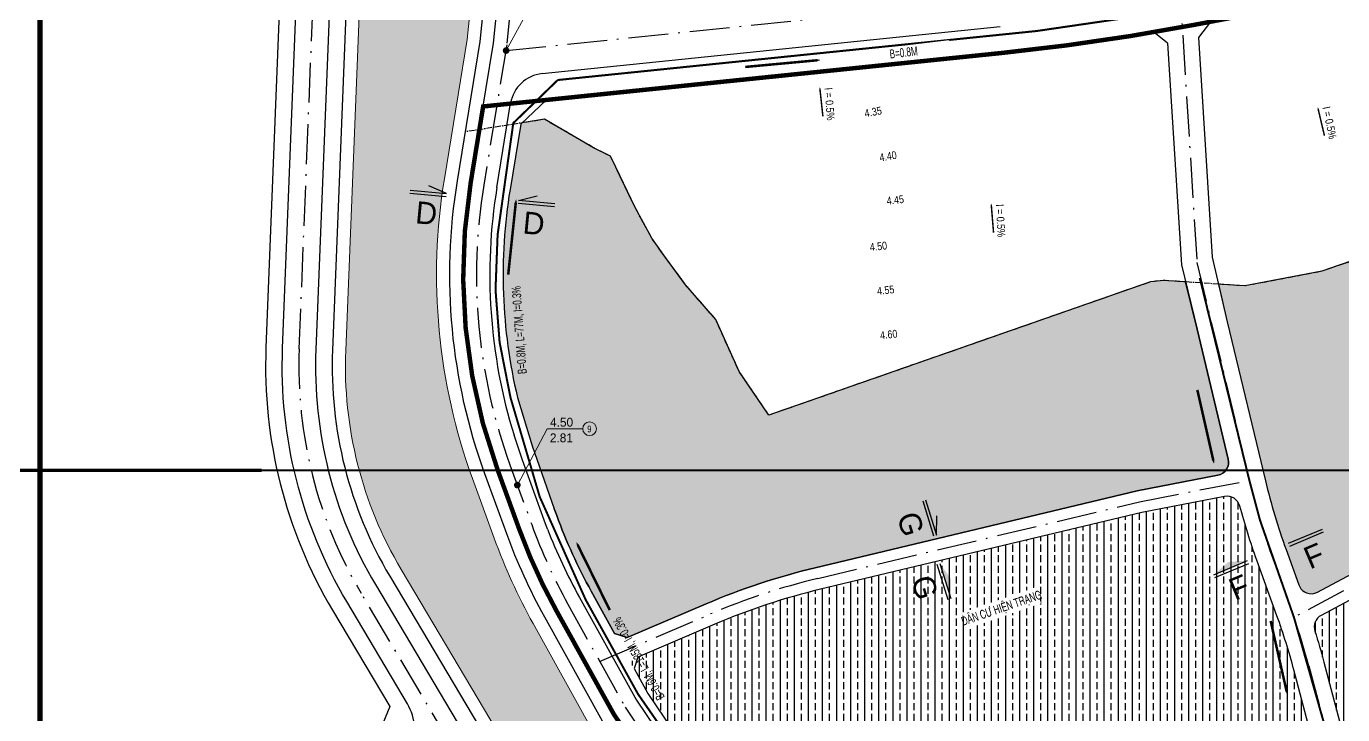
# Model space of a CAD drawing. Header units: metres. Extents: x 563124 to 573994, y 2062953 to 2068466.
# Drawn here: x 567970.8 to 568267.6, y 2066181.1 to 2066336.1 of the extents above; entities that cross this region are included whole.
import ezdxf
from ezdxf.enums import TextEntityAlignment as Align

# ---------------------------------------------------------------- set-up
doc = ezdxf.new("R2010")
doc.units = ezdxf.units.M
for name, pattern in [('ACAD_ISO10W100', [18.5, 12, -3, 0.5, -3]), ('CENTER', [2, 1.25, -0.25, 0.25, -0.25]), ('HIDDEN', [0.375, 0.25, -0.125])]:
    doc.linetypes.add(name, pattern=pattern)
for name, color, linetype, lineweight in [('caodotimduong', 5, 'CONTINUOUS', 15), ('datKeSog', 251, 'CONTINUOUS', 13), ('datMatNc', 150, 'CONTINUOUS', 13), ('TN', 3, 'CONTINUOUS', 5)]:
    doc.layers.add(name, color=color, linetype=linetype, lineweight=lineweight)
for name, color, linetype in [('ChiaLo', 128, 'CENTER'), ('do doc SN', 3, 'CONTINUOUS'), ('hacth', 7, 'CONTINUOUS'), ('hacth sdd', 8, 'CONTINUOUS'), ('Khung ban ve', 7, 'CONTINUOUS'), ('LogDg', 7, 'CONTINUOUS'), ('MC', 7, 'CONTINUOUS'), ('Nut tim', 7, 'CONTINUOUS'), ('RANHGIOI', 2, 'HIDDEN'), ('thoatnuoc', 3, 'CONTINUOUS'), ('TimDg', 222, 'CONTINUOUS'), ('TNuoc', 7, 'CONTINUOUS'), ('ViaHeS', 32, 'CONTINUOUS')]:
    doc.layers.add(name, color=color, linetype=linetype)
doc.styles.add('IN', font='VHARIALN.ttf')
doc.styles.add('solo', font='VHARIALN.ttf')
doc.styles.add('STYLE3', font='VHBODO.ttf', dxfattribs={"width": 0.8, "height": 2.2})
doc.styles.add('text', font='VHARIALN.ttf')
doc.styles.add('VnBlackH', font='VHBLACK.ttf')
doc.linetypes.add('TN_WATER_SUPPLY', pattern='A,0.5,-0.2,["TN",Standard,S=0.1,R=0,X=-0.1,Y=-0.05],-0.2', length=0.9)
doc.dimstyles.new('kichthuocnut', dxfattribs={"dimtxt": 1.1, "dimasz": 0.5, "dimexe": 0.5, "dimexo": 0.5, "dimgap": 0.5, "dimtad": 1, "dimzin": 0, "dimdsep": 46, "dimtxsty": 'solo', "dimblk": 'BOXFILLED', "dimcen": 0.09, "dimdle": 1, "dimclrd": 256, "dimclre": 256, "dimclrt": 7, "dimadec": 0, "dimazin": 0, "dimtfac": 1, "dimtix": 1, "dimtofl": 0, "dimtmove": 1, "dimatfit": 3, "dimldrblk": 'ARCHTICK', "dimfxl": 1, "dimtfill": 1, "dimtfillclr": 2, "dimtolj": 1, "dimtzin": 0, "dimlwd": -1, "dimlwe": -1, "dimarcsym": 0})

# ---------------------------------------------------------------- blocks, each defined once
blk = doc.blocks.new('mt')
at = {"layer": 'TN', "linetype": 'Continuous'}
blk.add_lwpolyline([(6347, 0, 567, 567, 0), (-7039, 0, 2268, 0, 0), (-10714, 0, 0, 0, 0)], format="xyseb", dxfattribs=at)
blk = doc.blocks.new('e')
at = {"layer": 'MC', "linetype": 'Continuous', "extrusion": (3.39823e-17, -4.39919e-09, 1)}
blk.add_hatch(color=6, dxfattribs=at).paths.add_polyline_path([(-473, 282), (-310, 227), (-636, 227)])
at = {"layer": 'MC', "linetype": 'Continuous', "extrusion": (-3.39823e-17, -4.39919e-09, 1)}
blk.add_hatch(color=6, dxfattribs=at).paths.add_polyline_path([(493, 282), (330, 227), (656, 227)])
at = {"layer": 'MC', "color": 6, "linetype": 'Continuous'}
for p, q in [((-310, 227, 0), (-473, 282, 0)), ((330, 227, 0), (493, 282, 0)), ((-636, 227, 0), (-310, 227, 0)), ((-636, 200, 0), (-310, 200, 0)), ((656, 227, 0), (330, 227, 0)), ((656, 200, 0), (330, 200, 0))]:
    blk.add_line(p, q, dxfattribs=at)
at = {"layer": 'MC', "style": 'VnBlackH'}
for rotation, p in [(0, (-472, -61)), (360, (486, -61))]:
    blk.add_text('d', height=197, rotation=rotation, dxfattribs=at).set_placement(p, align=Align.CENTER)

msp = doc.modelspace()

# ---------------------------------------------------------------- hatches: boundary and pattern name
at = {"layer": 'hacth'}
h = msp.add_hatch(dxfattribs=at)
h.set_pattern_fill('BRASS', color=57, scale=0.5, angle=90, style=0)
h.paths.add_polyline_path([(568359.09, 2066256.948), (568360.185, 2066253.781), (568340.315, 2066246.91), (568339.22, 2066250.077)], flags=16)
h.paths.add_polyline_path([(568442.819, 2066250.432, 0.3954223), (568439.302, 2066252.545), (568382.417, 2066240.301, 0.0181571), (568378.37, 2066239.275), (568349.891, 2066230.943, 0.4262864), (568347.891, 2066227.104), (568356.485, 2066201.655), (568360.444, 2066198.883, -0.0996227), (568422.115, 2066187.364), (568439.249, 2066180.456, 0.071574), (568459.168, 2066175.575), (568462.793, 2066180.071)])
h.paths.add_polyline_path([(568342.637, 2066227.035, 0.1166768), (568341.784, 2066228.402), (568335.438, 2066234.686, 0.3028191), (568332.716, 2066235.217), (568317.63, 2066231.093, 0.056028), (568305.695, 2066226.343), (568262.81, 2066203.429, 0.3612887), (568261.363, 2066199.877, -0.011809), (568263.388, 2066192.916), (568266.934, 2066179.56, -0.0193472), (568267.95, 2066175.031), (568271.067, 2066173.479), (568286.52, 2066181.72), (568310.209, 2066189.997, -0.0630375), (568349.263, 2066198.333), (568351.294, 2066201.4)])
h.paths.add_polyline_path([(568321.14, 2066195.582, -1), (568318.077, 2066195.582, -1)], flags=16)
h.paths.add_polyline_path([(568413.88, 2066322.671), (568416.755, 2066326.704), (568419.18, 2066324.975), (568416.305, 2066320.942)], flags=24)
h.paths.add_polyline_path([(568341.892, 2066247.309), (568358.683, 2066253.115), (568357.421, 2066256.764), (568340.63, 2066250.957)], flags=24)
h.paths.add_polyline_path([(568320.418, 2066293.857), (568323.28, 2066287.337), (568330.147, 2066290.351), (568327.286, 2066296.871)], flags=24)
h.paths.add_polyline_path([(568432.941, 2066247.542), (568440.186, 2066249.48), (568438.248, 2066256.726), (568431.003, 2066254.787)], flags=9)
h.paths.add_polyline_path([(568367.857, 2066209.436), (568367.509, 2066202.324), (568375, 2066201.957), (568375.348, 2066209.069)], flags=24)
h.paths.add_polyline_path([(568309.343, 2066191.913), (568317.176, 2066191.913), (568317.176, 2066195.127), (568309.343, 2066195.127)], flags=24)
h.paths.add_polyline_path([(568309.398, 2066195.481), (568317.209, 2066195.481), (568317.209, 2066198.63), (568309.398, 2066198.63)], flags=24)
h.paths.add_polyline_path([(568318.005, 2066194.321), (568321.128, 2066194.321), (568321.128, 2066196.731), (568318.005, 2066196.731)], flags=24)
at = {"layer": 'hacth sdd'}
h = msp.add_hatch(dxfattribs=at)
h.set_pattern_fill('DASH', color=152, scale=0.5, style=0)
edge = h.paths.add_edge_path()
edge.add_line((568183.62, 2065918.921), (568168.818, 2066044.598))
edge.add_arc((568024.813, 2066027.637), 145, 6.71726, 34.05898)
edge.add_line((568144.94, 2066108.844), (568098.19, 2066178))
edge.add_line((568098.19, 2066178), (568085.091, 2066201.597))
edge.add_arc((568202.25, 2066266.634), 134, 200.00841, 209.03546, ccw=False)
edge.add_line((568076.338, 2066220.785), (568071.423, 2066234.284))
edge.add_arc((568197.335, 2066280.133), 134, 170.7022, 200.00841, ccw=False)
edge.add_line((568065.095, 2066301.783), (568070.229, 2066333.138))
edge.add_line((568070.229, 2066333.138), (568075.391, 2066383.854))
edge.add_arc((567886.853, 2066414.424), 191, 350.79009, 357.98008)
edge.add_line((568077.734, 2066407.691), (568080.426, 2066483.999))
edge.add_line((568080.426, 2066483.999), (568080.646, 2066490.814))
edge.add_line((568080.646, 2066490.814), (568076.777, 2066494.781))
edge.add_line((568076.777, 2066494.781), (568057.079, 2066494.636))
edge.add_line((568057.079, 2066494.636), (568051.884, 2066489.606))
edge.add_line((568051.884, 2066489.606), (568042.867, 2066263.069))
edge.add_arc((568132.296, 2066259.51), 89.5, 177.72058, 210.71731)
edge.add_line((568055.353, 2066213.793), (568139.856, 2066071.571))
edge.add_arc((567955.412, 2065970.128), 210.5, 1.24505, 28.81045, ccw=False)
edge.add_line((568165.863, 2065974.702), (568167.588, 2065895.311))
edge.add_line((568167.588, 2065895.311), (568172.343, 2065891.903))
edge.add_line((568172.343, 2065891.903), (568183.438, 2065895.402))
edge.add_line((568183.438, 2065895.402), (568186.59, 2065900.513))
edge.add_line((568186.59, 2065900.513), (568183.62, 2065918.921))
at = {"layer": 'MC', "linetype": 'Continuous', "extrusion": (-4.20108e-09, -1.30531e-09, 1)}
for points in [[(568176.154, 2066225.873), (568176.065, 2066221.51), (568173.608, 2066229.417)], [(568179.34, 2066211.596), (568179.251, 2066207.233), (568176.794, 2066215.14)]]:
    msp.add_hatch(color=6, dxfattribs=at).paths.add_polyline_path(points)
at = {"layer": 'MC', "linetype": 'Continuous', "extrusion": (1.70669e-09, -4.05464e-09, 1)}
for points in [[(568258.721, 2066222.537), (568263.072, 2066222.871), (568255.44, 2066219.659)], [(568241.838, 2066215.449), (568246.189, 2066215.783), (568238.558, 2066212.571)]]:
    msp.add_hatch(color=6, dxfattribs=at).paths.add_polyline_path(points)

# ---------------------------------------------------------------- linework, layer by layer
at = {"layer": 'caodotimduong', "color": 5, "ltscale": 75}
msp.add_circle((568097.83, 2066245.461), 1.532, dxfattribs=at)
at = {"layer": 'datKeSog'}
msp.add_lwpolyline([(568051.884, 2066489.606), (568048.761, 2066486.583), (568039.869, 2066263.189, 0.1449785), (568052.774, 2066212.26), (568137.252, 2066070.081, -0.1207993), (568162.863, 2065974.637), (568164.54, 2065897.495), (568167.588, 2065895.311), (568165.863, 2065974.702, 0.1208601), (568139.856, 2066071.571), (568055.353, 2066213.793, -0.1449785), (568042.867, 2066263.069)], format="xyb", close=True, dxfattribs=at)
msp.add_lwpolyline([(568075.391, 2066383.854), (568070.229, 2066333.138), (568065.095, 2066301.783, 0.128574), (568071.423, 2066234.284), (568076.338, 2066220.785, 0.0394083), (568085.091, 2066201.597), (568098.19, 2066178), (568144.94, 2066108.844, -0.11987), (568168.818, 2066044.598), (568183.62, 2065918.921), (568186.59, 2065900.513), (568188.999, 2065904.419), (568186.592, 2065919.336), (568171.798, 2066044.949, 0.11987), (568147.426, 2066110.524), (568100.749, 2066179.572), (568087.714, 2066203.053, -0.0394083), (568079.157, 2066221.811), (568074.241, 2066235.31, -0.128574), (568068.056, 2066301.298), (568073.204, 2066332.743), (568078.366, 2066383.462, 0.0312673)], format="xyb", dxfattribs=at)
at = {"layer": 'datMatNc'}
msp.add_lwpolyline([(568183.62, 2065918.921), (568168.818, 2066044.598, 0.11987), (568144.94, 2066108.844), (568098.19, 2066178), (568085.091, 2066201.597, -0.0394083), (568076.338, 2066220.785), (568071.423, 2066234.284, -0.128574), (568065.095, 2066301.783), (568070.229, 2066333.138), (568075.391, 2066383.854, 0.0313826), (568077.734, 2066407.691), (568080.426, 2066483.999), (568080.646, 2066490.814), (568076.777, 2066494.781), (568057.079, 2066494.636), (568051.884, 2066489.606), (568042.867, 2066263.069, 0.1449785), (568055.353, 2066213.793), (568139.856, 2066071.571, -0.1208601), (568165.863, 2065974.702), (568167.588, 2065895.311), (568172.343, 2065891.903), (568183.438, 2065895.402), (568186.59, 2065900.513)], format="xyb", close=True, dxfattribs=at)
at = {"layer": 'do doc SN', "color": 7}
for points in [[(568150.437, 2066315.854, 0.332, 0.332, 0), (568149.836, 2066321.412, 0.83, 0, 0), (568149.731, 2066322.386, 0, 0, 0)], [(568263.521, 2066311.476, 0.332, 0.332, 0), (568262.235, 2066316.916, 0.83, 0, 0), (568262.009, 2066317.87, 0, 0, 0)], [(568188.92, 2066289.631, 0.332, 0.332, 0), (568188.46, 2066295.202, 0.83, 0, 0), (568188.38, 2066296.179, 0, 0, 0)]]:
    msp.add_lwpolyline(points, format="xyseb", dxfattribs=at)
at = {"layer": 'Khung ban ve', "const_width": 1.2}
msp.add_lwpolyline([(567973.928, 2066641.109), (569223.928, 2066641.109), (569223.928, 2065831.109), (567973.928, 2065831.109)], close=True, dxfattribs=at)
at = {"layer": 'Khung ban ve', "color": 0, "const_width": 0.75}
msp.add_lwpolyline([(567823.928, 2066236.109), (568023.928, 2066236.109)], dxfattribs=at)
at = {"layer": 'Khung ban ve', "color": 250, "const_width": 0.5}
msp.add_lwpolyline([(569223.928, 2066236.109), (567973.928, 2066236.109)], dxfattribs=at)
at = {"layer": 'LogDg'}
msp.add_line((568076.937, 2066299.844), (568080.043, 2066318.811), dxfattribs=at)
for points in [[(568082.698, 2066238.39), (568080.813, 2066243.985)], [(568087.614, 2066224.891), (568082.698, 2066238.39)], [(568088.348, 2066222.875), (568087.614, 2066224.891)]]:
    msp.add_lwpolyline(points, dxfattribs=at)
msp.add_arc((568087.938, 2066317.519), 8, 95.88383, 170.7022, dxfattribs=at)
at = {"layer": 'MC', "color": 6, "linetype": 'Continuous'}
for p, q in [((568172.949, 2066229.213, 0), (568175.406, 2066221.306, 0)), ((568173.608, 2066229.417, 0), (568176.065, 2066221.51, 0)), ((568176.065, 2066221.51, 0), (568176.154, 2066225.873, 0)), ((568255.44, 2066219.659, 0), (568263.072, 2066222.871, 0)), ((568255.708, 2066219.023, 0), (568263.34, 2066222.235, 0)), ((568176.135, 2066214.935, 0), (568178.592, 2066207.028, 0)), ((568176.794, 2066215.14, 0), (568179.251, 2066207.233, 0)), ((568238.558, 2066212.571, 0), (568246.189, 2066215.783, 0)), ((568238.825, 2066211.935, 0), (568246.457, 2066215.147, 0))]:
    msp.add_line(p, q, dxfattribs=at)
at = {"layer": 'thoatnuoc', "color": 7, "linetype": 'TN_WATER_SUPPLY', "ltscale": 10, "const_width": 0.455}
msp.add_lwpolyline([(568220.746, 2066353.947), (568222.876, 2066338.614), (568198.629, 2066335.074), (568090.667, 2066324.035)], dxfattribs=at)
at = {"layer": 'thoatnuoc', "color": 4, "linetype": 'TN_WATER_SUPPLY', "ltscale": 10, "const_width": 0.455}
msp.add_lwpolyline([(568079.996, 2066252.528), (568077.557, 2066264.913), (568076.63, 2066276.741), (568077.101, 2066289.155), (568080.634, 2066314.326), (568090.667, 2066324.035)], dxfattribs=at)
at = {"layer": 'thoatnuoc', "linetype": 'TN_WATER_SUPPLY', "ltscale": 10, "const_width": 0.455}
for points in [[(568265.473, 2066161.253), (568265.439, 2066164.72), (568264.931, 2066171.75), (568263.551, 2066178.662), (568256.646, 2066202.97), (568248.973, 2066224.909), (568246.589, 2066233.838), (568235.412, 2066279.465)], [(568086.584, 2066230.166), (568079.996, 2066252.528)], [(568156.239, 2066115.74), (568115.636, 2066175.802), (568108.749, 2066185.705), (568096.948, 2066206.958), (568086.584, 2066230.166)]]:
    msp.add_lwpolyline(points, dxfattribs=at)
at = {"layer": 'TimDg', "linetype": 'ACAD_ISO10W100', "ltscale": 0.75, "elevation": 0}
msp.add_lwpolyline([(568198.58, 2065725.104), (568170.703, 2065808.308, -0.0775633), (568157.666, 2065868.594), (568155.365, 2065974.474, 0.1206413), (568130.739, 2066066.36), (568046.326, 2066208.429, -0.1449785), (568032.375, 2066263.487), (568043.396, 2066540.365), (568056.746, 2066694.89, 0.1449761), (568045.365, 2066750.534), (567960.302, 2066910.122, 0.0564277), (567947.552, 2066928.661), (567882.547, 2067003.502)], format="xyb", dxfattribs=at)
at = {"layer": 'TimDg', "linetype": 'ACAD_ISO10W100', "ltscale": 0.75}
for points in [[(568052.288, 2066834.89), (568102.991, 2066722.451, -0.0661146), (568107.533, 2066707.32), (568108.106, 2066703.76, -0.0635669), (568108.931, 2066678.449), (568106.545, 2066653.24, -0.020896), (568105.411, 2066644.963), (568098.32, 2066605.532), (568092.235, 2066551.305, 0.0198666), (568091.092, 2066535.459), (568089.421, 2066483.695), (568086.729, 2066407.374, -0.0310447), (568084.318, 2066382.68), (568079.155, 2066331.954), (568073.977, 2066300.329, 0.128574), (568079.879, 2066237.363), (568084.795, 2066223.864, 0.0394083), (568092.96, 2066205.965), (568105.867, 2066182.714), (568152.397, 2066113.884, -0.11987), (568177.756, 2066045.651), (568192.536, 2065920.165), (568198.653, 2065882.255)], [(568230.685, 2066348.017), (568234.768, 2066282.954), (568246.814, 2066232.904, 0.0276131), (568251.571, 2066217.046), (568256.105, 2066204.491, -0.0217912), (568260.005, 2066192.018), (568263.551, 2066178.662, -0.0624974), (568265.439, 2066164.72), (568266.384, 2066068.341), (568264.453, 2066022.38), (568263.013, 2065958.568), (568264.059, 2065934.654), (568267.305, 2065904.263)], [(568356.341, 2066194.269), (568345.006, 2066227.835, 0.1166768), (568343.543, 2066230.179), (568337.197, 2066236.463, 0.2925424), (568331.928, 2066237.593), (568316.971, 2066233.505, 0.056028), (568304.517, 2066228.548), (568256.646, 2066202.97)]]:
    msp.add_lwpolyline(points, format="xyb", dxfattribs=at)
at = {"layer": 'ViaHeS'}
for p, q in [((568241.595, 2066269.544), (568250.217, 2066233.723)), ((568261.972, 2066208.651), (568303.339, 2066230.753)), ((568254.862, 2066218.235), (568257.737, 2066210.277))]:
    msp.add_line(p, q, dxfattribs=at)
for points in [[(568228.162, 2066332.331), (568225.019, 2066334.81)], [(568237.855, 2066337.163), (568235.096, 2066333.609), (568238.202, 2066284.11)], [(568228.162, 2066332.331), (568231.296, 2066282.401)], [(568231.296, 2066282.401), (568234.799, 2066267.869)], [(568238.202, 2066284.11), (568241.595, 2066269.544)], [(568081.592, 2066252.481), (568084.872, 2066241.618)], [(568084.872, 2066241.618), (568089.87, 2066227.463)]]:
    msp.add_lwpolyline(points, dxfattribs=at)
for points in [[(568271.62, 2066283.949), (568262.924, 2066280.934), (568245.6, 2066277.632), (568239.616, 2066278.04), (568241.595, 2066269.544), (568250.217, 2066233.723, 0.0276131), (568254.862, 2066218.235), (568257.737, 2066210.277, 0.4570762), (568261.972, 2066208.651), (568303.339, 2066230.753, -0.056028)], [(568351.294, 2066201.4), (568342.637, 2066227.035, 0.1166768), (568341.784, 2066228.402), (568335.438, 2066234.686, 0.3028191), (568332.716, 2066235.217), (568317.63, 2066231.093, 0.056028), (568305.695, 2066226.343), (568262.81, 2066203.429, 0.3612887), (568261.363, 2066199.877, -0.011809), (568263.388, 2066192.916), (568266.934, 2066179.56, -0.0193472), (568267.95, 2066175.031)]]:
    msp.add_lwpolyline(points, format="xyb", dxfattribs=at)
for centre, radius, start, end in [((568392.65, 2066268.004), 146.5, 193.53287, 199.85973), ((568260.558, 2066211.297), 3, 199.85973, 298.11578)]:
    msp.add_arc(centre, radius, start, end, dxfattribs=at)

# ---------------------------------------------------------------- block references
at = {"layer": 'MC', "xscale": 0.0254, "yscale": 0.0254, "zscale": 0.0254, "rotation": 354.5702451392345}
msp.add_blockref('e', (568072.896, 2066291.961), dxfattribs=at)
at = {"layer": 'thoatnuoc', "xscale": 0.001, "yscale": 0.001, "zscale": 0.001, "rotation": 185.2945820641187}
msp.add_blockref('mt', (568139.246, 2066327.563), dxfattribs=at)
at = {"layer": 'ViaHeS', "zscale": 0.001}
for p, xscale, yscale, rotation in [((568080.157, 2066286.507), 0.001, 0.001, 263.9829740176316), ((568236.265, 2066248.023), 0.001000000153890085, 0.0009999999771006592, 102.7844092141888), ((568252.796, 2066195.97), 0.001000000153890085, 0.0009999999771039825, 102.7844092141888)]:
    msp.add_blockref('mt', p, dxfattribs=dict(at, xscale=xscale, yscale=yscale, rotation=rotation))

# ---------------------------------------------------------------- texts
at = {"layer": 'caodotimduong', "color": 7, "ltscale": 75, "style": 'STYLE3'}
for s, p in [('4.50', (568091.526, 2066245.932)), ('2.81', (568091.481, 2066242.418))]:
    msp.add_text(s, height=2, rotation=359.99998, dxfattribs=at).set_placement(p, align=Align.CENTER)
at = {"layer": 'do doc SN', "color": 7, "style": 'IN'}
for s, rotation, p in [('i = 0.5%%%', 274.49284, (568150.788, 2066322.262)), ('4.35', 10.76887, (568160, 2066315.624)), ('i = 0.5%%%', 281.62432, (568263.073, 2066317.878)), ('4.40', 9.44979, (568163.342, 2066305.684)), ('4.45', 6.53675, (568164.914, 2066295.919)), ('i = 0.5%%%', 273.03995, (568189.433, 2066296.028)), ('4.50', 6.53675, (568161.108, 2066285.474)), ('4.55', 6.53675, (568162.754, 2066275.591)), ('4.60', 6.53675, (568163.435, 2066265.608))]:
    msp.add_text(s, height=1.75, rotation=rotation, dxfattribs=at).set_placement(p)
at = {"layer": 'MC', "style": 'VnBlackH'}
for s, rotation, p in [('g', 287.26043, (568167.856, 2066223.255)), ('f', 22.82726, (568262.131, 2066214.532)), ('g', 287.26043, (568171.042, 2066208.978)), ('f', 22.82726, (568245.249, 2066207.444))]:
    msp.add_text(s, height=5, rotation=rotation, dxfattribs=at).set_placement(p, align=Align.CENTER)
at = {"layer": 'Nut tim', "color": 7, "ltscale": 75, "style": 'STYLE3', "width": 0.8}
msp.add_text('9', height=1.5, rotation=0.00002, dxfattribs=at).set_placement((568097.788, 2066244.67), align=Align.CENTER)

# ---------------------------------------------------------------- leaders
at = {"layer": 'caodotimduong', "color": 5, "ltscale": 75}
for points in [[(568079.024, 2066330.674), (568089.765, 2066350.324), (568097.824, 2066350.324)], [(568081.548, 2066232.78), (568088.24, 2066245.461), (568096.298, 2066245.461)]]:
    msp.add_leader(points, dimstyle='kichthuocnut', override={"dimasz": 1.5, "dimclrd": 5, "dimldrblk": 'Dot'}, dxfattribs=at)

# ---------------------------------------------------------------- next in the draw order: wipeouts: each hides what was drawn before it
for points in [[(568158.435, 2066327.168), (568179.309, 2066329.684), (568178.908, 2066333.011), (568158.034, 2066330.495)], [(568084.554, 2066257.333), (568083.031, 2066278.303), (568079.689, 2066278.06), (568081.211, 2066257.091)], [(568115.629, 2066185.367), (568105.405, 2066203.739), (568102.477, 2066202.109), (568112.7, 2066183.738)]]:
    msp.add_wipeout(points).translate(0, 0, 0).dxf.layer = 'TNuoc'
msp.add_wipeout([(568181.102, 2066267.276), (568201.452, 2066272.558), (568200.61, 2066275.801), (568180.26, 2066270.519)]).dxf.layer = 'TNuoc'

# ---------------------------------------------------------------- next in the draw order: hatches: boundary and pattern name
at = {"layer": 'hacth'}
h = msp.add_hatch(dxfattribs=at)
h.set_pattern_fill('BRASS', color=57, scale=0.5, angle=90, style=0)
edge = h.paths.add_edge_path()
edge.add_line((568106.895, 2066193.225), (568126.091, 2066201.435))
edge.add_arc((568184.091, 2066065.817), 147.5, 103.41777, 113.15484, ccw=False)
edge.add_line((568149.864, 2066209.291), (568222.338, 2066226.58))
edge.add_line((568222.338, 2066226.58), (568240.975, 2066230.201))
edge.add_arc((568241.547, 2066227.256), 3, 15.09203, 100.99448, ccw=False)
edge.add_arc((568392.65, 2066268.004), 153.5, 195.09203, 199.85973)
edge.add_line((568248.279, 2066215.857), (568252.814, 2066203.302))
edge.add_arc((568115.026, 2066153.533), 146.5, 14.86635, 19.85973, ccw=False)
edge.add_line((568256.623, 2066191.12), (568260.168, 2066177.764))
edge.add_arc((568208.942, 2066164.166), 53, 7.95428, 14.86635, ccw=False)
edge.add_line((568261.432, 2066171.5), (568259.116, 2066167.107))
edge.add_line((568259.116, 2066167.107), (568214.558, 2066143.348))
edge.add_arc((568289.369, 2066003.047), 159, 118.06735, 119.71344)
edge.add_line((568210.559, 2066141.141), (568164.775, 2066115.012))
edge.add_line((568164.775, 2066115.012), (568157.714, 2066116.73))
edge.add_arc((568024.813, 2066027.637), 160, 33.83687, 34.05898)
edge.add_line((568157.367, 2066117.245), (568110.986, 2066185.856))
edge.add_line((568110.986, 2066185.856), (568106.895, 2066193.225))

# ---------------------------------------------------------------- next in the draw order: linework, layer by layer
at = {"layer": 'ChiaLo', "elevation": 0}
msp.add_lwpolyline([(568271.62, 2066283.949), (568262.924, 2066280.934), (568245.6, 2066277.632), (568227.187, 2066278.888), (568224.265, 2066278.555), (568138.255, 2066248.525), (568131.525, 2066258.385), (568126.293, 2066270.091), (568119.492, 2066277.872), (568114.568, 2066284.564), (568111.862, 2066288.416), (568108.094, 2066295.332), (568103.736, 2066304.4), (568102.558, 2066306.85), (568098.717, 2066308.781), (568087.675, 2066315.185), (568069.866, 2066312.356)], dxfattribs=at)
at = {"layer": 'LogDg'}
msp.add_line((568087.118, 2066325.477), (568190.443, 2066336.125), dxfattribs=at)
msp.add_lwpolyline([(568151.616, 2065974.392, 0.120559), (568127.482, 2066064.499), (568075.501, 2066151.985, 0.3349429), (568062.122, 2066157.458), (568010.55, 2066143.843), (568007.678, 2066154.72), (568049.523, 2066165.767, 0.4981915), (568056.777, 2066183.499), (568043.102, 2066206.514, -0.1449785), (568028.628, 2066263.636), (568037.635, 2066489.928, 0.4280878)], format="xyb", dxfattribs=at)
msp.add_arc((568197.335, 2066280.133), 122, 170.7022, 197.2353, dxfattribs=at)
at = {"layer": 'TimDg', "linetype": 'ACAD_ISO10W100', "ltscale": 0.75}
msp.add_lwpolyline([(568079.024, 2066330.674), (568189.828, 2066342.093, 0.0212183), (568231.8, 2066348.228), (568277.018, 2066356.809, 0.0205674), (568317.065, 2066366.13), (568602.874, 2066445.172, 0.0050405), (568635.912, 2066458.949, 0.0014744), (568637.536, 2066459.651), (568976.952, 2066607.598), (569005.384, 2066622.569)], format="xyb", dxfattribs=at)
msp.add_lwpolyline([(568079.024, 2066330.674), (568189.828, 2066342.093, 0.0212183), (568231.8, 2066348.228), (568277.018, 2066356.809, 0.0205674), (568317.065, 2066366.13), (568602.874, 2066445.172, 0.0050405), (568635.912, 2066458.949, 0.0014744), (568637.536, 2066459.651), (568976.952, 2066607.598), (569005.384, 2066622.569)], format="xyb", dxfattribs=at)
at = {"layer": 'ViaHeS', "elevation": 0}
msp.add_lwpolyline([(568033.745, 2066486.473), (568024.881, 2066263.785, 0.1449785), (568039.878, 2066204.598), (568052.794, 2066182.861), (568049.145, 2066173.942), (568005.636, 2066162.455), (568012.592, 2066136.108), (568063.62, 2066149.579), (568075.442, 2066144.744), (568124.225, 2066062.64, -0.1204742), (568147.867, 2065974.311)], format="xyb", dxfattribs=at)
at = {"layer": 'ViaHeS'}
msp.add_lwpolyline([(568225.019, 2066334.81, -0.016742), (568191.058, 2066330.157), (568088.093, 2066319.545), (568082.311, 2066314.099), (568079.898, 2066299.359, 0.0995247), (568081.592, 2066252.481)], format="xyb", dxfattribs=at)

# ---------------------------------------------------------------- next in the draw order: block references
at = {"layer": 'thoatnuoc', "xscale": 0.001, "yscale": 0.001, "zscale": 0.001, "rotation": 296.2090889467713}
msp.add_blockref('mt', (568099.581, 2066210.301), dxfattribs=at)

# ---------------------------------------------------------------- next in the draw order: texts
at = {"layer": 'TNuoc', "color": 7, "linetype": 'ByBlock', "style": 'text', "width": 0.8}
for s, rotation, p in [('b=0.8m', 6.87319, (568168.644, 2066330.246, 0)), ('b=0.8m, l=77m, i=0.3%%%', 94.15231, (568081.964, 2066267.677, 0)), ('b=0.6m, l=135m, i=0.3%%%', 119.09477, (568108.919, 2066193.654, 0))]:
    msp.add_text(s, height=2, rotation=rotation, dxfattribs=at).set_placement(p, align=Align.MIDDLE_CENTER)

# ---------------------------------------------------------------- next in the draw order: wipeouts: each hides what was drawn before it
msp.add_wipeout([(568183.074, 2066200.428), (568199.602, 2066206.143), (568198.36, 2066209.733), (568181.832, 2066204.018)]).dxf.layer = 'TNuoc'

# ---------------------------------------------------------------- next in the draw order: hatches: boundary and pattern name
at = {"layer": 'hacth'}
h = msp.add_hatch(dxfattribs=at)
h.set_pattern_fill('BRASS', color=57, scale=0.5, angle=90, style=0)
edge = h.paths.add_edge_path()
edge.add_line((568234.799, 2066267.869), (568232.225, 2066278.544))
edge.add_line((568232.225, 2066278.544), (568227.187, 2066278.888))
edge.add_line((568227.187, 2066278.888), (568224.265, 2066278.555))
edge.add_line((568224.265, 2066278.555), (568138.255, 2066248.525))
edge.add_line((568138.255, 2066248.525), (568131.525, 2066258.385))
edge.add_line((568131.525, 2066258.385), (568126.293, 2066270.091))
edge.add_line((568126.293, 2066270.091), (568119.492, 2066277.872))
edge.add_line((568119.492, 2066277.872), (568114.568, 2066284.564))
edge.add_line((568114.568, 2066284.564), (568111.862, 2066288.416))
edge.add_line((568111.862, 2066288.416), (568108.094, 2066295.332))
edge.add_line((568108.094, 2066295.332), (568103.736, 2066304.4))
edge.add_line((568103.736, 2066304.4), (568102.558, 2066306.85))
edge.add_line((568102.558, 2066306.85), (568098.717, 2066308.781))
edge.add_line((568098.717, 2066308.781), (568087.675, 2066315.185))
edge.add_line((568087.675, 2066315.185), (568082.61, 2066314.38))
edge.add_line((568082.61, 2066314.38), (568082.311, 2066314.099))
edge.add_line((568082.311, 2066314.099), (568079.898, 2066299.359))
edge.add_arc((568197.335, 2066280.133), 119, 170.7022, 193.43672)
edge.add_line((568081.592, 2066252.481), (568084.872, 2066241.618))
edge.add_line((568084.872, 2066241.618), (568089.87, 2066227.463))
edge.add_line((568089.87, 2066227.463), (568090.433, 2066225.917))
edge.add_arc((568202.25, 2066266.634), 119, 200.00841, 209.03546)
edge.add_line((568098.206, 2066208.877), (568103.484, 2066199.369))
edge.add_line((568103.484, 2066199.369), (568106.294, 2066198.406))
edge.add_line((568106.294, 2066198.406), (568124.125, 2066206.032))
edge.add_arc((568184.091, 2066065.817), 152.5, 103.41777, 113.15484, ccw=False)
edge.add_line((568148.703, 2066214.154), (568221.281, 2066231.468))
edge.add_line((568221.281, 2066231.468), (568239.486, 2066235.005))
edge.add_arc((568238.914, 2066237.95), 3, 280.99448, 373.53287)
edge.add_line((568241.831, 2066238.652), (568234.799, 2066267.869))
edge = h.paths.add_edge_path()
edge.add_line((568410.778, 2066297.692), (568408.907, 2066301.763))
edge.add_line((568408.907, 2066301.763), (568395.646, 2066296.809))
edge.add_line((568395.646, 2066296.809), (568386.627, 2066323.963))
edge.add_line((568386.627, 2066323.963), (568375.518, 2066321.158))
edge.add_line((568375.518, 2066321.158), (568368.701, 2066319.568))
edge.add_line((568368.701, 2066319.568), (568358.579, 2066318.298))
edge.add_line((568358.579, 2066318.298), (568309.336, 2066293.103))
edge.add_line((568309.336, 2066293.103), (568282.663, 2066285.207))
edge.add_line((568282.663, 2066285.207), (568271.62, 2066283.949))
edge.add_line((568271.62, 2066283.949), (568262.924, 2066280.934))
edge.add_line((568262.924, 2066280.934), (568245.6, 2066277.632))
edge.add_line((568245.6, 2066277.632), (568239.616, 2066278.04))
edge.add_line((568239.616, 2066278.04), (568241.595, 2066269.544))
edge.add_line((568241.595, 2066269.544), (568250.217, 2066233.723))
edge.add_arc((568392.65, 2066268.004), 146.5, 193.53287, 199.85973)
edge.add_line((568254.862, 2066218.235), (568257.737, 2066210.277))
edge.add_arc((568260.558, 2066211.297), 3, 199.85973, 298.11578)
edge.add_line((568261.972, 2066208.651), (568303.339, 2066230.753))
edge.add_arc((568332.792, 2066175.628), 62.5, 105.28852, 118.11578, ccw=False)
edge.add_line((568316.312, 2066235.916), (568332.554, 2066240.356))
edge.add_arc((568334.136, 2066234.568), 6, 45.27983, 105.28852, ccw=False)
edge.add_line((568338.358, 2066238.832), (568341.821, 2066235.403))
edge.add_arc((568343.932, 2066237.534), 3, 225.27983, 269.99971)
edge.add_arc((568343.932, 2066237.534), 3, 269.99971, 286.30827)
edge.add_line((568344.774, 2066234.655), (568376.966, 2066244.074))
edge.add_arc((568394.517, 2066184.088), 62.5, 102.14743, 106.30827, ccw=False)
edge.add_line((568381.365, 2066245.189), (568428.468, 2066255.328))
edge.add_line((568428.468, 2066255.328), (568410.778, 2066297.692))

# ---------------------------------------------------------------- next in the draw order: linework, layer by layer
at = {"layer": 'LogDg'}
for points in [[(568045.189, 2066491.114), (568036.122, 2066263.338, 0.1449785), (568049.55, 2066210.345), (568133.996, 2066068.22, -0.1207214), (568159.114, 2065974.555), (568160.777, 2065898.07, 0.4999972), (568176.383, 2065886.886), (568184.083, 2065889.314, 0.3722013), (568192.32, 2065902.67), (568189.564, 2065919.75), (568174.777, 2066045.3, 0.11987), (568149.911, 2066112.204), (568103.308, 2066181.143), (568090.337, 2066204.509, -0.0394083), (568081.976, 2066222.838), (568077.06, 2066236.337, -0.128574), (568071.016, 2066300.813), (568076.179, 2066332.349), (568081.342, 2066383.07, 0.0311548)], [(568088.348, 2066222.875, 0.0338726), (568095.583, 2066207.421), (568108.426, 2066184.285), (568154.595, 2066115.989, 0.3921699), (568165.188, 2066113.521), (568211.302, 2066139.838, -0.0071825), (568215.264, 2066142.024), (568287.124, 2066180.342), (568310.704, 2066188.581, -0.1818206), (568421.555, 2066185.973), (568438.688, 2066179.065, 0.0837549), (568462.572, 2066173.821, 0.5131316), (568468.637, 2066181.453), (568427.184, 2066327.483)]]:
    msp.add_lwpolyline(points, format="xyb", dxfattribs=at)
at = {"layer": 'RANHGIOI', "color": 1, "ltscale": 9, "const_width": 1}
msp.add_lwpolyline([(569000.559, 2066606.466), (568982.152, 2066596.774), (568641.488, 2066448.283), (568640.642, 2066447.92, -0.0051374), (568606.738, 2066433.79), (568320.264, 2066354.564, -0.0205674), (568279.256, 2066345.02), (568234.037, 2066336.438, -0.0212183), (568191.058, 2066330.157), (568073.843, 2066318.077), (568071.016, 2066300.813, 0.128574), (568077.06, 2066236.337), (568081.976, 2066222.838, 0.0394083), (568090.337, 2066204.509), (568103.308, 2066181.143), (568149.911, 2066112.204, -0.11987), (568174.777, 2066045.3), (568189.564, 2065919.75), (568193.006, 2065898.42), (568198.209, 2065900.061), (568647.001, 2066050.673, 0.0506838), (568827.906, 2066132.562), (568998.799, 2066231.855), (569157.481, 2066320.398, 0.0065941)], format="xyb", dxfattribs=at)
at = {"layer": 'TimDg', "linetype": 'ACAD_ISO10W100', "ltscale": 0.75}
msp.add_lwpolyline([(568100.069, 2066193.025), (568125.108, 2066203.734, -0.0425116), (568149.284, 2066211.722), (568221.81, 2066229.024), (568246.589, 2066233.838)], format="xyb", dxfattribs=at)
at = {"layer": 'ViaHeS'}
for points in [[(568057.079, 2066494.636), (568048.761, 2066486.583), (568039.869, 2066263.189, 0.1449785), (568052.774, 2066212.26), (568137.252, 2066070.081, -0.1207993), (568162.863, 2065974.637), (568164.54, 2065897.495), (568172.343, 2065891.903), (568183.438, 2065895.402), (568188.999, 2065904.419), (568186.592, 2065919.336), (568171.798, 2066044.949, 0.11987), (568147.426, 2066110.524), (568100.749, 2066179.572), (568087.714, 2066203.053, -0.0394083), (568079.157, 2066221.811), (568074.241, 2066235.31, -0.128574), (568068.056, 2066301.298), (568073.204, 2066332.743), (568078.366, 2066383.462, 0.0312673), (568080.733, 2066407.586), (568083.424, 2066483.898), (568083.551, 2066487.836), (568076.777, 2066494.781)], [(568234.799, 2066267.869), (568232.225, 2066278.544), (568227.187, 2066278.888), (568224.265, 2066278.555), (568138.255, 2066248.525), (568131.525, 2066258.385), (568126.293, 2066270.091), (568119.492, 2066277.872), (568114.568, 2066284.564), (568111.862, 2066288.416), (568108.094, 2066295.332), (568103.736, 2066304.4), (568102.558, 2066306.85), (568098.717, 2066308.781), (568087.675, 2066315.185), (568082.61, 2066314.38), (568082.311, 2066314.099), (568079.898, 2066299.359, 0.0995247), (568081.592, 2066252.481), (568084.872, 2066241.618), (568089.87, 2066227.463), (568090.433, 2066225.917, 0.0394083), (568098.206, 2066208.877), (568103.484, 2066199.369), (568106.294, 2066198.406), (568124.125, 2066206.032, -0.0425116), (568148.703, 2066214.154), (568221.281, 2066231.468), (568239.486, 2066235.005, 0.42725), (568241.831, 2066238.652)]]:
    msp.add_lwpolyline(points, format="xyb", close=True, dxfattribs=at)
for points in [[(568234.799, 2066267.869), (568241.831, 2066238.652, -0.42725), (568239.486, 2066235.005), (568221.281, 2066231.468), (568148.703, 2066214.154, 0.0425116), (568124.125, 2066206.032), (568106.294, 2066198.406), (568103.484, 2066199.369), (568098.206, 2066208.877, -0.0394083), (568090.433, 2066225.917), (568089.87, 2066227.463)], [(568108.734, 2066194.012), (568107.865, 2066191.477), (568110.986, 2066185.856), (568157.367, 2066117.245, -0.0009691), (568157.714, 2066116.73), (568164.775, 2066115.012), (568210.559, 2066141.141, -0.0071825), (568214.558, 2066143.348), (568259.116, 2066167.107), (568261.432, 2066171.5, 0.0301687), (568260.168, 2066177.764), (568256.623, 2066191.12, 0.0217912), (568252.814, 2066203.302), (568248.279, 2066215.857, -0.020806), (568244.444, 2066228.037, 0.3934189), (568240.975, 2066230.201), (568222.338, 2066226.58), (568149.864, 2066209.291, 0.0425116), (568126.091, 2066201.435), (568108.734, 2066194.012)]]:
    msp.add_lwpolyline(points, format="xyb", dxfattribs=at)

# ---------------------------------------------------------------- next in the draw order: texts
at = {"layer": 'TNuoc', "color": 7, "linetype": 'ByBlock', "style": 'text', "width": 0.8}
msp.add_text('D©n c\xad hiÖn tr¹ng', height=2, rotation=19.07631, dxfattribs=at).set_placement((568190.692, 2066205.116), align=Align.MIDDLE_CENTER)

doc.saveas('drawing.dxf')
